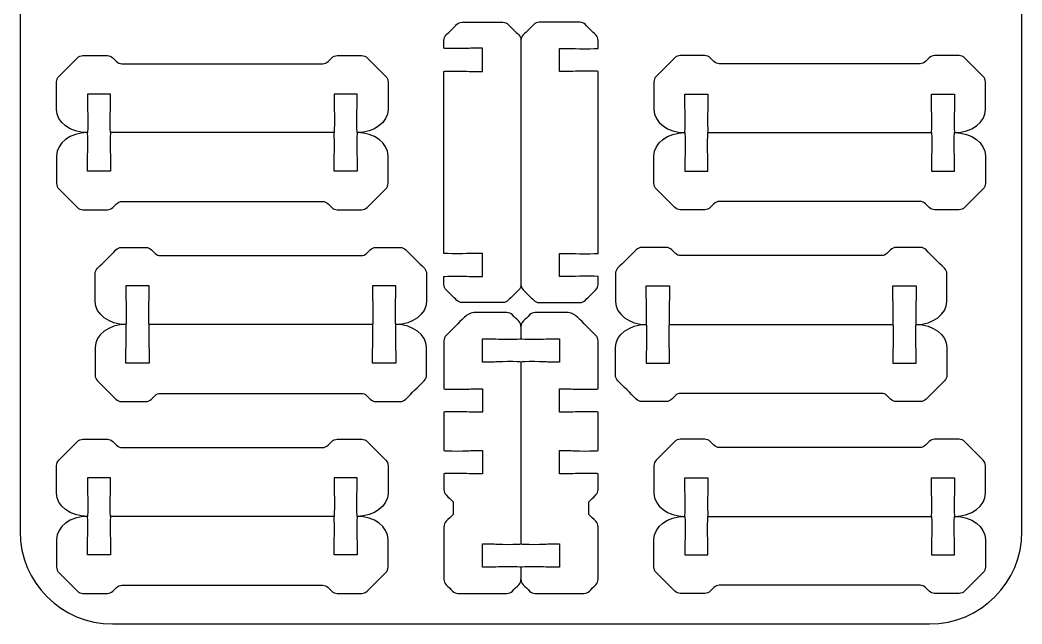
# Model space of a CAD drawing. Extents: x 0 to 400, y 230 to 450.
# Drawn here: x 0 to 130, y 230 to 308.4 of the extents above; entities that cross this region are included whole.
import ezdxf

# ---------------------------------------------------------------- set-up
doc = ezdxf.new("R2010")
doc.units = 0
doc.header["$MEASUREMENT"] = 0
doc.layers.add('DEFAULT', color=18, linetype='CONTINUOUS')

msp = doc.modelspace()

# ---------------------------------------------------------------- linework, layer by layer
at = {"layer": 'DEFAULT', "color": 1}
for points, knots in [([(0, 242), (0, 307.33), (0, 372.67), (0, 438), (0, 444.63), (5.37, 450), (12, 450), (47.33, 450), (82.67, 450), (118, 450), (124.63, 450), (130, 444.63), (130, 438), (130, 372.67), (130, 307.33), (130, 242), (130, 235.37), (124.63, 230), (118, 230), (82.67, 230), (47.33, 230), (12, 230), (5.37, 230), (0, 235.37), (0, 242)], [0, 0, 0, 0, 555.591, 555.591, 555.591, 556.591, 556.591, 556.591, 857.063, 857.063, 857.063, 858.063, 858.063, 858.063, 1413.654, 1413.654, 1413.654, 1414.654, 1414.654, 1414.654, 1715.126, 1715.126, 1715.126, 1716.126, 1716.126, 1716.126, 1716.126]), ([(65, 274.06), (65, 273.8), (64.89, 273.54), (64.71, 273.35), (64.26, 272.9), (63.8, 272.45), (63.35, 272), (63.16, 271.82), (62.91, 271.71), (62.65, 271.71), (60.88, 271.71), (59.12, 271.71), (57.36, 271.71), (57.09, 271.71), (56.84, 271.82), (56.65, 272), (56.2, 272.45), (55.75, 272.9), (55.3, 273.35), (55.11, 273.54), (55, 273.8), (55, 274.06), (55, 274.4), (55, 274.74), (55, 275.09), (55, 275.11), (55.79, 275.14), (56.75, 275.14), (57.72, 275.14), (58.29, 275.09), (58.5, 275.09), (59, 275.09), (59.5, 275.09), (60, 275.09), (60, 276.09), (60, 277.09), (60, 278.09), (59.5, 278.09), (59, 278.09), (58.5, 278.09), (58.29, 278.09), (57.72, 278.04), (56.75, 278.04), (55.79, 278.04), (55, 278.06), (55, 278.09), (55, 285.96), (55, 293.83), (55, 301.69), (55, 301.72), (55.79, 301.74), (56.75, 301.74), (57.72, 301.74), (58.29, 301.69), (58.5, 301.69), (59, 301.69), (59.5, 301.69), (60, 301.69), (60, 302.7), (60, 303.7), (60, 304.7), (59.5, 304.7), (59, 304.7), (58.5, 304.7), (58.29, 304.7), (57.72, 304.65), (56.75, 304.65), (55.79, 304.65), (55, 304.67), (55, 304.7), (55, 305.04), (55, 305.38), (55, 305.72), (55, 305.98), (55.11, 306.24), (55.3, 306.43), (55.75, 306.88), (56.2, 307.33), (56.65, 307.78), (56.84, 307.97), (57.09, 308.07), (57.36, 308.07), (59.12, 308.07), (60.88, 308.07), (62.65, 308.07), (62.91, 308.07), (63.16, 307.97), (63.35, 307.78), (63.8, 307.33), (64.26, 306.88), (64.71, 306.43), (64.89, 306.24), (65, 305.98), (65, 305.72)], [0, 0, 0, 0, 1, 1, 1, 6.422804, 6.422804, 6.422804, 7.422804, 7.422804, 7.422804, 22.416804, 22.416804, 22.416804, 23.416804, 23.416804, 23.416804, 28.839608, 28.839608, 28.839608, 29.839608, 29.839608, 29.839608, 32.743608, 32.743608, 32.743608, 33.743608, 33.743608, 33.743608, 34.743608, 34.743608, 34.743608, 38.993608, 38.993608, 38.993608, 47.503608, 47.503608, 47.503608, 51.753608, 51.753608, 51.753608, 52.753608, 52.753608, 52.753608, 53.753608, 53.753608, 53.753608, 120.667608, 120.667608, 120.667608, 121.667608, 121.667608, 121.667608, 122.667608, 122.667608, 122.667608, 126.917608, 126.917608, 126.917608, 135.427608, 135.427608, 135.427608, 139.677608, 139.677608, 139.677608, 140.677608, 140.677608, 140.677608, 141.677608, 141.677608, 141.677608, 144.573608, 144.573608, 144.573608, 145.573608, 145.573608, 145.573608, 151.004188, 151.004188, 151.004188, 152.004188, 152.004188, 152.004188, 166.996188, 166.996188, 166.996188, 167.996188, 167.996188, 167.996188, 173.426768, 173.426768, 173.426768, 174.426768, 174.426768, 174.426768, 174.426768]), ([(72.64, 271.71), (70.88, 271.71), (69.12, 271.71), (67.35, 271.71), (67.09, 271.71), (66.84, 271.81), (66.65, 272), (66.2, 272.45), (65.74, 272.9), (65.29, 273.36), (65.11, 273.54), (65, 273.8), (65, 274.06), (65, 284.61), (65, 295.17), (65, 305.72), (65, 305.98), (65.11, 306.24), (65.29, 306.43), (65.74, 306.88), (66.2, 307.33), (66.65, 307.78), (66.84, 307.96), (67.09, 308.07), (67.35, 308.07), (69.12, 308.07), (70.88, 308.07), (72.64, 308.07), (72.91, 308.07), (73.16, 307.96), (73.35, 307.78), (73.8, 307.33), (74.25, 306.88), (74.7, 306.43), (74.89, 306.24), (75, 305.98), (75, 305.72), (75, 305.38), (75, 305.04), (75, 304.69), (75, 304.67), (74.21, 304.64), (73.25, 304.64), (72.28, 304.64), (71.71, 304.69), (71.5, 304.69), (71, 304.69), (70.5, 304.69), (70, 304.69), (70, 303.69), (70, 302.69), (70, 301.69), (70.5, 301.69), (71, 301.69), (71.5, 301.69), (71.71, 301.69), (72.28, 301.74), (73.25, 301.74), (74.21, 301.74), (75, 301.72), (75, 301.69), (75, 293.82), (75, 285.95), (75, 278.09), (75, 278.06), (74.21, 278.04), (73.25, 278.04), (72.28, 278.04), (71.71, 278.09), (71.5, 278.09), (71, 278.09), (70.5, 278.09), (70, 278.09), (70, 277.09), (70, 276.08), (70, 275.08), (70.5, 275.08), (71, 275.08), (71.5, 275.08), (71.71, 275.08), (72.28, 275.13), (73.25, 275.13), (74.21, 275.13), (75, 275.11), (75, 275.08), (75, 274.74), (75, 274.4), (75, 274.06), (75, 273.8), (74.89, 273.54), (74.7, 273.36), (74.25, 272.9), (73.8, 272.45), (73.35, 272), (73.16, 271.81), (72.91, 271.71), (72.64, 271.71)], [1, 1, 1, 1, 15.992, 15.992, 15.992, 16.992, 16.992, 16.992, 22.42258, 22.42258, 22.42258, 23.42258, 23.42258, 23.42258, 113.15658, 113.15658, 113.15658, 114.15658, 114.15658, 114.15658, 119.580091, 119.580091, 119.580091, 120.580091, 120.580091, 120.580091, 135.574091, 135.574091, 135.574091, 136.574091, 136.574091, 136.574091, 141.997601, 141.997601, 141.997601, 142.997601, 142.997601, 142.997601, 145.901601, 145.901601, 145.901601, 146.901601, 146.901601, 146.901601, 147.901601, 147.901601, 147.901601, 152.151601, 152.151601, 152.151601, 160.661601, 160.661601, 160.661601, 164.911601, 164.911601, 164.911601, 165.911601, 165.911601, 165.911601, 166.911601, 166.911601, 166.911601, 233.825601, 233.825601, 233.825601, 234.825601, 234.825601, 234.825601, 235.825601, 235.825601, 235.825601, 240.075601, 240.075601, 240.075601, 248.585601, 248.585601, 248.585601, 252.835601, 252.835601, 252.835601, 253.835601, 253.835601, 253.835601, 254.835601, 254.835601, 254.835601, 257.731601, 257.731601, 257.731601, 258.731601, 258.731601, 258.731601, 264.162182, 264.162182, 264.162182, 265.162182, 265.162182, 265.162182, 265.162182]), ([(5.04, 301.04), (4.85, 300.86), (4.74, 300.6), (4.74, 300.34), (4.74, 299.14), (4.74, 297.95), (4.74, 296.75), (4.74, 295.09), (6.53, 293.75), (8.74, 293.75), (8.77, 293.75), (8.79, 294.54), (8.79, 295.5), (8.79, 296.47), (8.74, 297.04), (8.74, 297.25), (8.74, 297.75), (8.74, 298.25), (8.74, 298.75), (9.75, 298.75), (10.75, 298.75), (11.75, 298.75), (11.75, 298.25), (11.75, 297.75), (11.75, 297.25), (11.75, 297.04), (11.7, 296.47), (11.7, 295.5), (11.7, 294.54), (11.72, 293.75), (11.75, 293.75), (21.41, 293.75), (31.08, 293.75), (40.74, 293.75), (40.77, 293.75), (40.79, 294.54), (40.79, 295.5), (40.79, 296.47), (40.74, 297.04), (40.74, 297.25), (40.74, 297.75), (40.74, 298.25), (40.74, 298.75), (41.74, 298.75), (42.74, 298.75), (43.74, 298.75), (43.74, 298.25), (43.74, 297.75), (43.74, 297.25), (43.74, 297.04), (43.7, 296.47), (43.7, 295.5), (43.7, 294.54), (43.72, 293.75), (43.74, 293.75), (45.96, 293.75), (47.74, 295.09), (47.75, 296.75), (47.75, 297.63), (47.75, 299.27), (47.75, 300.34), (47.75, 300.6), (47.64, 300.86), (47.46, 301.04), (46.65, 301.85), (45.85, 302.65), (45.04, 303.46), (44.86, 303.64), (44.6, 303.75), (44.34, 303.75), (43.28, 303.75), (42.22, 303.75), (41.16, 303.75), (40.89, 303.75), (40.64, 303.64), (40.45, 303.46), (40.29, 303.3), (40.13, 303.14), (39.97, 302.98), (39.79, 302.79), (39.53, 302.69), (39.27, 302.69), (30.59, 302.69), (21.9, 302.69), (13.22, 302.69), (12.96, 302.69), (12.7, 302.79), (12.52, 302.98), (12.36, 303.14), (12.2, 303.3), (12.04, 303.46), (11.85, 303.64), (11.6, 303.75), (11.33, 303.75), (10.27, 303.75), (9.22, 303.75), (8.16, 303.75), (7.89, 303.75), (7.64, 303.64), (7.45, 303.46), (6.65, 302.65), (5.84, 301.85), (5.04, 301.04)], [9.672514, 9.672514, 9.672514, 9.672514, 10.672514, 10.672514, 10.672514, 20.837514, 20.837514, 20.837514, 21.837514, 21.837514, 21.837514, 22.837514, 22.837514, 22.837514, 23.837514, 23.837514, 23.837514, 28.087514, 28.087514, 28.087514, 36.597514, 36.597514, 36.597514, 40.847514, 40.847514, 40.847514, 41.847514, 41.847514, 41.847514, 42.847514, 42.847514, 42.847514, 125.040514, 125.040514, 125.040514, 126.040514, 126.040514, 126.040514, 127.040514, 127.040514, 127.040514, 131.290514, 131.290514, 131.290514, 139.800514, 139.800514, 139.800514, 144.050514, 144.050514, 144.050514, 145.050514, 145.050514, 145.050514, 146.050514, 146.050514, 146.050514, 147.050514, 147.050514, 147.050514, 148.050514, 148.050514, 148.050514, 149.050514, 149.050514, 149.050514, 158.72232, 158.72232, 158.72232, 159.72232, 159.72232, 159.72232, 168.73432, 168.73432, 168.73432, 169.73432, 169.73432, 169.73432, 171.642094, 171.642094, 171.642094, 172.642094, 172.642094, 172.642094, 246.467094, 246.467094, 246.467094, 247.467094, 247.467094, 247.467094, 249.375576, 249.375576, 249.375576, 250.375576, 250.375576, 250.375576, 259.377576, 259.377576, 259.377576, 260.377576, 260.377576, 260.377576, 270.050089, 270.050089, 270.050089, 270.050089]), ([(124.96, 301.04), (125.15, 300.86), (125.26, 300.6), (125.26, 300.34), (125.26, 299.14), (125.26, 297.95), (125.26, 296.75), (125.26, 295.09), (123.47, 293.75), (121.26, 293.75), (121.23, 293.75), (121.21, 294.54), (121.21, 295.5), (121.21, 296.47), (121.26, 297.04), (121.26, 297.25), (121.26, 297.75), (121.26, 298.25), (121.26, 298.75), (120.25, 298.75), (119.25, 298.75), (118.25, 298.75), (118.25, 298.25), (118.25, 297.75), (118.25, 297.25), (118.25, 297.04), (118.3, 296.47), (118.3, 295.5), (118.3, 294.54), (118.28, 293.75), (118.25, 293.75), (108.59, 293.75), (98.92, 293.75), (89.26, 293.75), (89.23, 293.75), (89.21, 294.54), (89.21, 295.5), (89.21, 296.47), (89.26, 297.04), (89.26, 297.25), (89.26, 297.75), (89.26, 298.25), (89.26, 298.75), (88.26, 298.75), (87.26, 298.75), (86.26, 298.75), (86.26, 298.25), (86.26, 297.75), (86.26, 297.25), (86.26, 297.04), (86.3, 296.47), (86.3, 295.5), (86.3, 294.54), (86.28, 293.75), (86.26, 293.75), (84.04, 293.75), (82.26, 295.09), (82.25, 296.75), (82.25, 297.63), (82.25, 299.27), (82.25, 300.34), (82.25, 300.6), (82.36, 300.86), (82.54, 301.04), (83.35, 301.85), (84.15, 302.65), (84.96, 303.46), (85.14, 303.64), (85.4, 303.75), (85.66, 303.75), (86.72, 303.75), (87.78, 303.75), (88.84, 303.75), (89.11, 303.75), (89.36, 303.64), (89.55, 303.46), (89.71, 303.3), (89.87, 303.14), (90.03, 302.98), (90.21, 302.79), (90.47, 302.69), (90.73, 302.69), (99.41, 302.69), (108.1, 302.69), (116.78, 302.69), (117.04, 302.69), (117.3, 302.79), (117.48, 302.98), (117.64, 303.14), (117.8, 303.3), (117.96, 303.46), (118.15, 303.64), (118.4, 303.75), (118.67, 303.75), (119.73, 303.75), (120.78, 303.75), (121.84, 303.75), (122.11, 303.75), (122.36, 303.64), (122.55, 303.46), (123.35, 302.65), (124.16, 301.85), (124.96, 301.04)], [9.672514, 9.672514, 9.672514, 9.672514, 10.672514, 10.672514, 10.672514, 20.837514, 20.837514, 20.837514, 21.837514, 21.837514, 21.837514, 22.837514, 22.837514, 22.837514, 23.837514, 23.837514, 23.837514, 28.087514, 28.087514, 28.087514, 36.597514, 36.597514, 36.597514, 40.847514, 40.847514, 40.847514, 41.847514, 41.847514, 41.847514, 42.847514, 42.847514, 42.847514, 125.040514, 125.040514, 125.040514, 126.040514, 126.040514, 126.040514, 127.040514, 127.040514, 127.040514, 131.290514, 131.290514, 131.290514, 139.800514, 139.800514, 139.800514, 144.050514, 144.050514, 144.050514, 145.050514, 145.050514, 145.050514, 146.050514, 146.050514, 146.050514, 147.050514, 147.050514, 147.050514, 148.050514, 148.050514, 148.050514, 149.050514, 149.050514, 149.050514, 158.72232, 158.72232, 158.72232, 159.72232, 159.72232, 159.72232, 168.73432, 168.73432, 168.73432, 169.73432, 169.73432, 169.73432, 171.642094, 171.642094, 171.642094, 172.642094, 172.642094, 172.642094, 246.467094, 246.467094, 246.467094, 247.467094, 247.467094, 247.467094, 249.375576, 249.375576, 249.375576, 250.375576, 250.375576, 250.375576, 259.377576, 259.377576, 259.377576, 260.377576, 260.377576, 260.377576, 270.050089, 270.050089, 270.050089, 270.050089]), ([(11.75, 293.75), (11.72, 293.75), (11.7, 292.97), (11.7, 292), (11.7, 291.04), (11.75, 290.46), (11.75, 290.25), (11.75, 289.75), (11.75, 289.25), (11.75, 288.75), (10.75, 288.75), (9.75, 288.75), (8.74, 288.75), (8.74, 289.25), (8.74, 289.75), (8.74, 290.25), (8.74, 290.46), (8.79, 291.04), (8.79, 292), (8.79, 292.97), (8.77, 293.75), (8.74, 293.75), (6.53, 293.75), (4.75, 292.41), (4.74, 290.75), (4.74, 289.88), (4.74, 288.23), (4.74, 287.17), (4.74, 286.9), (4.85, 286.65), (5.03, 286.46), (5.84, 285.66), (6.64, 284.85), (7.45, 284.05), (7.63, 283.86), (7.89, 283.75), (8.15, 283.75), (9.21, 283.75), (10.27, 283.75), (11.33, 283.75), (11.6, 283.75), (11.85, 283.86), (12.04, 284.05), (12.2, 284.21), (12.36, 284.36), (12.52, 284.52), (12.7, 284.71), (12.96, 284.82), (13.22, 284.82), (21.9, 284.82), (30.59, 284.82), (39.27, 284.82), (39.53, 284.82), (39.79, 284.71), (39.97, 284.52), (40.13, 284.36), (40.29, 284.21), (40.45, 284.05), (40.64, 283.86), (40.89, 283.75), (41.16, 283.75), (42.22, 283.75), (43.27, 283.75), (44.33, 283.75), (44.6, 283.75), (44.85, 283.86), (45.04, 284.05), (45.84, 284.85), (46.65, 285.66), (47.45, 286.46), (47.64, 286.65), (47.75, 286.9), (47.75, 287.17), (47.75, 288.36), (47.75, 289.56), (47.75, 290.75), (47.75, 292.41), (45.96, 293.75), (43.74, 293.75), (43.72, 293.75), (43.7, 292.97), (43.7, 292), (43.7, 291.04), (43.74, 290.46), (43.74, 290.25), (43.74, 289.75), (43.74, 289.25), (43.74, 288.75), (42.74, 288.75), (41.74, 288.75), (40.74, 288.75), (40.74, 289.25), (40.74, 289.75), (40.74, 290.25), (40.74, 290.46), (40.79, 291.04), (40.79, 292), (40.79, 292.97), (40.77, 293.75), (40.74, 293.75)], [0, 0, 0, 0, 1, 1, 1, 2, 2, 2, 6.25, 6.25, 6.25, 14.76, 14.76, 14.76, 19.01, 19.01, 19.01, 20.01, 20.01, 20.01, 21.01, 21.01, 21.01, 22.01, 22.01, 22.01, 23.01, 23.01, 23.01, 24.01, 24.01, 24.01, 33.681807, 33.681807, 33.681807, 34.681807, 34.681807, 34.681807, 43.693807, 43.693807, 43.693807, 44.693807, 44.693807, 44.693807, 46.602995, 46.602995, 46.602995, 47.602995, 47.602995, 47.602995, 121.427995, 121.427995, 121.427995, 122.427995, 122.427995, 122.427995, 124.337183, 124.337183, 124.337183, 125.337183, 125.337183, 125.337183, 134.339183, 134.339183, 134.339183, 135.339183, 135.339183, 135.339183, 145.012404, 145.012404, 145.012404, 146.012404, 146.012404, 146.012404, 156.178404, 156.178404, 156.178404, 157.178404, 157.178404, 157.178404, 158.178404, 158.178404, 158.178404, 159.178404, 159.178404, 159.178404, 163.428404, 163.428404, 163.428404, 171.938404, 171.938404, 171.938404, 176.188404, 176.188404, 176.188404, 177.188404, 177.188404, 177.188404, 178.188404, 178.188404, 178.188404, 178.188404]), ([(118.25, 293.75), (118.28, 293.75), (118.3, 292.97), (118.3, 292), (118.3, 291.04), (118.25, 290.46), (118.25, 290.25), (118.25, 289.75), (118.25, 289.25), (118.25, 288.75), (119.25, 288.75), (120.25, 288.75), (121.26, 288.75), (121.26, 289.25), (121.26, 289.75), (121.26, 290.25), (121.26, 290.46), (121.21, 291.04), (121.21, 292), (121.21, 292.97), (121.23, 293.75), (121.26, 293.75), (123.47, 293.75), (125.25, 292.41), (125.26, 290.75), (125.26, 289.88), (125.26, 288.23), (125.26, 287.17), (125.26, 286.9), (125.15, 286.65), (124.97, 286.46), (124.16, 285.66), (123.36, 284.85), (122.55, 284.05), (122.37, 283.86), (122.11, 283.75), (121.85, 283.75), (120.79, 283.75), (119.73, 283.75), (118.67, 283.75), (118.4, 283.75), (118.15, 283.86), (117.96, 284.05), (117.8, 284.21), (117.64, 284.36), (117.48, 284.52), (117.3, 284.71), (117.04, 284.82), (116.78, 284.82), (108.1, 284.82), (99.41, 284.82), (90.73, 284.82), (90.47, 284.82), (90.21, 284.71), (90.03, 284.52), (89.87, 284.36), (89.71, 284.21), (89.55, 284.05), (89.36, 283.86), (89.11, 283.75), (88.84, 283.75), (87.78, 283.75), (86.73, 283.75), (85.67, 283.75), (85.4, 283.75), (85.15, 283.86), (84.96, 284.05), (84.16, 284.85), (83.35, 285.66), (82.55, 286.46), (82.36, 286.65), (82.25, 286.9), (82.25, 287.17), (82.25, 288.36), (82.25, 289.56), (82.25, 290.75), (82.25, 292.41), (84.04, 293.75), (86.26, 293.75), (86.28, 293.75), (86.3, 292.97), (86.3, 292), (86.3, 291.04), (86.26, 290.46), (86.26, 290.25), (86.26, 289.75), (86.26, 289.25), (86.26, 288.75), (87.26, 288.75), (88.26, 288.75), (89.26, 288.75), (89.26, 289.25), (89.26, 289.75), (89.26, 290.25), (89.26, 290.46), (89.21, 291.04), (89.21, 292), (89.21, 292.97), (89.23, 293.75), (89.26, 293.75)], [0, 0, 0, 0, 1, 1, 1, 2, 2, 2, 6.25, 6.25, 6.25, 14.76, 14.76, 14.76, 19.01, 19.01, 19.01, 20.01, 20.01, 20.01, 21.01, 21.01, 21.01, 22.01, 22.01, 22.01, 23.01, 23.01, 23.01, 24.01, 24.01, 24.01, 33.681807, 33.681807, 33.681807, 34.681807, 34.681807, 34.681807, 43.693807, 43.693807, 43.693807, 44.693807, 44.693807, 44.693807, 46.602995, 46.602995, 46.602995, 47.602995, 47.602995, 47.602995, 121.427995, 121.427995, 121.427995, 122.427995, 122.427995, 122.427995, 124.337183, 124.337183, 124.337183, 125.337183, 125.337183, 125.337183, 134.339183, 134.339183, 134.339183, 135.339183, 135.339183, 135.339183, 145.012404, 145.012404, 145.012404, 146.012404, 146.012404, 146.012404, 156.178404, 156.178404, 156.178404, 157.178404, 157.178404, 157.178404, 158.178404, 158.178404, 158.178404, 159.178404, 159.178404, 159.178404, 163.428404, 163.428404, 163.428404, 171.938404, 171.938404, 171.938404, 176.188404, 176.188404, 176.188404, 177.188404, 177.188404, 177.188404, 178.188404, 178.188404, 178.188404, 178.188404]), ([(10.04, 276.15), (9.85, 275.96), (9.74, 275.71), (9.74, 275.44), (9.74, 274.25), (9.74, 273.05), (9.74, 271.86), (9.74, 270.2), (11.53, 268.86), (13.74, 268.86), (13.77, 268.86), (13.79, 269.64), (13.79, 270.61), (13.79, 271.57), (13.74, 272.14), (13.74, 272.36), (13.74, 272.86), (13.74, 273.36), (13.74, 273.86), (14.75, 273.86), (15.75, 273.86), (16.75, 273.86), (16.75, 273.36), (16.75, 272.86), (16.75, 272.36), (16.75, 272.14), (16.7, 271.57), (16.7, 270.61), (16.7, 269.64), (16.72, 268.86), (16.75, 268.86), (26.41, 268.86), (36.08, 268.86), (45.74, 268.86), (45.77, 268.86), (45.79, 269.64), (45.79, 270.61), (45.79, 271.57), (45.74, 272.14), (45.74, 272.36), (45.74, 272.86), (45.74, 273.36), (45.74, 273.86), (46.74, 273.86), (47.74, 273.86), (48.74, 273.86), (48.74, 273.36), (48.74, 272.86), (48.74, 272.36), (48.74, 272.14), (48.7, 271.57), (48.7, 270.61), (48.7, 269.64), (48.72, 268.86), (48.74, 268.86), (50.96, 268.86), (52.74, 270.2), (52.75, 271.86), (52.75, 272.73), (52.75, 274.38), (52.75, 275.44), (52.75, 275.71), (52.64, 275.96), (52.46, 276.15), (51.65, 276.95), (50.85, 277.76), (50.04, 278.56), (49.86, 278.75), (49.6, 278.85), (49.34, 278.85), (48.28, 278.85), (47.22, 278.85), (46.16, 278.85), (45.89, 278.85), (45.64, 278.75), (45.45, 278.56), (45.29, 278.4), (45.13, 278.24), (44.97, 278.09), (44.79, 277.9), (44.53, 277.79), (44.27, 277.79), (35.59, 277.79), (26.9, 277.79), (18.22, 277.79), (17.96, 277.79), (17.7, 277.9), (17.52, 278.09), (17.36, 278.24), (17.2, 278.4), (17.04, 278.56), (16.85, 278.75), (16.6, 278.85), (16.33, 278.85), (15.27, 278.85), (14.22, 278.85), (13.16, 278.85), (12.89, 278.85), (12.64, 278.75), (12.45, 278.56), (11.65, 277.76), (10.84, 276.95), (10.04, 276.15)], [9.672514, 9.672514, 9.672514, 9.672514, 10.672514, 10.672514, 10.672514, 20.837514, 20.837514, 20.837514, 21.837514, 21.837514, 21.837514, 22.837514, 22.837514, 22.837514, 23.837514, 23.837514, 23.837514, 28.087514, 28.087514, 28.087514, 36.597514, 36.597514, 36.597514, 40.847514, 40.847514, 40.847514, 41.847514, 41.847514, 41.847514, 42.847514, 42.847514, 42.847514, 125.040514, 125.040514, 125.040514, 126.040514, 126.040514, 126.040514, 127.040514, 127.040514, 127.040514, 131.290514, 131.290514, 131.290514, 139.800514, 139.800514, 139.800514, 144.050514, 144.050514, 144.050514, 145.050514, 145.050514, 145.050514, 146.050514, 146.050514, 146.050514, 147.050514, 147.050514, 147.050514, 148.050514, 148.050514, 148.050514, 149.050514, 149.050514, 149.050514, 158.72232, 158.72232, 158.72232, 159.72232, 159.72232, 159.72232, 168.73432, 168.73432, 168.73432, 169.73432, 169.73432, 169.73432, 171.642094, 171.642094, 171.642094, 172.642094, 172.642094, 172.642094, 246.467094, 246.467094, 246.467094, 247.467094, 247.467094, 247.467094, 249.375576, 249.375576, 249.375576, 250.375576, 250.375576, 250.375576, 259.377576, 259.377576, 259.377576, 260.377576, 260.377576, 260.377576, 270.050089, 270.050089, 270.050089, 270.050089]), ([(119.96, 276.15), (120.15, 275.96), (120.26, 275.71), (120.26, 275.44), (120.26, 274.25), (120.26, 273.05), (120.26, 271.86), (120.26, 270.2), (118.47, 268.86), (116.26, 268.86), (116.23, 268.86), (116.21, 269.64), (116.21, 270.61), (116.21, 271.57), (116.26, 272.14), (116.26, 272.36), (116.26, 272.86), (116.26, 273.36), (116.26, 273.86), (115.25, 273.86), (114.25, 273.86), (113.25, 273.86), (113.25, 273.36), (113.25, 272.86), (113.25, 272.36), (113.25, 272.14), (113.3, 271.57), (113.3, 270.61), (113.3, 269.64), (113.28, 268.86), (113.25, 268.86), (103.59, 268.86), (93.92, 268.86), (84.26, 268.86), (84.23, 268.86), (84.21, 269.64), (84.21, 270.61), (84.21, 271.57), (84.26, 272.14), (84.26, 272.36), (84.26, 272.86), (84.26, 273.36), (84.26, 273.86), (83.26, 273.86), (82.26, 273.86), (81.26, 273.86), (81.26, 273.36), (81.26, 272.86), (81.26, 272.36), (81.26, 272.14), (81.3, 271.57), (81.3, 270.61), (81.3, 269.64), (81.28, 268.86), (81.26, 268.86), (79.04, 268.86), (77.26, 270.2), (77.25, 271.86), (77.25, 272.73), (77.25, 274.38), (77.25, 275.44), (77.25, 275.71), (77.36, 275.96), (77.54, 276.15), (78.35, 276.95), (79.15, 277.76), (79.96, 278.56), (80.14, 278.75), (80.4, 278.85), (80.66, 278.85), (81.72, 278.85), (82.78, 278.85), (83.84, 278.85), (84.11, 278.85), (84.36, 278.75), (84.55, 278.56), (84.71, 278.4), (84.87, 278.24), (85.03, 278.09), (85.21, 277.9), (85.47, 277.79), (85.73, 277.79), (94.41, 277.79), (103.1, 277.79), (111.78, 277.79), (112.04, 277.79), (112.3, 277.9), (112.48, 278.09), (112.64, 278.24), (112.8, 278.4), (112.96, 278.56), (113.15, 278.75), (113.4, 278.85), (113.67, 278.85), (114.73, 278.85), (115.78, 278.85), (116.84, 278.85), (117.11, 278.85), (117.36, 278.75), (117.55, 278.56), (118.35, 277.76), (119.16, 276.95), (119.96, 276.15)], [9.672514, 9.672514, 9.672514, 9.672514, 10.672514, 10.672514, 10.672514, 20.837514, 20.837514, 20.837514, 21.837514, 21.837514, 21.837514, 22.837514, 22.837514, 22.837514, 23.837514, 23.837514, 23.837514, 28.087514, 28.087514, 28.087514, 36.597514, 36.597514, 36.597514, 40.847514, 40.847514, 40.847514, 41.847514, 41.847514, 41.847514, 42.847514, 42.847514, 42.847514, 125.040514, 125.040514, 125.040514, 126.040514, 126.040514, 126.040514, 127.040514, 127.040514, 127.040514, 131.290514, 131.290514, 131.290514, 139.800514, 139.800514, 139.800514, 144.050514, 144.050514, 144.050514, 145.050514, 145.050514, 145.050514, 146.050514, 146.050514, 146.050514, 147.050514, 147.050514, 147.050514, 148.050514, 148.050514, 148.050514, 149.050514, 149.050514, 149.050514, 158.72232, 158.72232, 158.72232, 159.72232, 159.72232, 159.72232, 168.73432, 168.73432, 168.73432, 169.73432, 169.73432, 169.73432, 171.642094, 171.642094, 171.642094, 172.642094, 172.642094, 172.642094, 246.467094, 246.467094, 246.467094, 247.467094, 247.467094, 247.467094, 249.375576, 249.375576, 249.375576, 250.375576, 250.375576, 250.375576, 259.377576, 259.377576, 259.377576, 260.377576, 260.377576, 260.377576, 270.050089, 270.050089, 270.050089, 270.050089]), ([(65, 268.58), (65, 268.84), (64.9, 269.1), (64.71, 269.29), (64.43, 269.56), (64.16, 269.84), (63.88, 270.11), (63.69, 270.3), (63.44, 270.41), (63.17, 270.41), (61.81, 270.41), (60.45, 270.41), (59.09, 270.41), (58.56, 270.41), (58.05, 270.2), (57.68, 269.82), (56.88, 269.03), (56.09, 268.23), (55.3, 267.44), (55.11, 267.25), (55, 266.99), (55, 266.73), (55, 264.65), (55, 262.57), (55, 260.49), (55, 260.47), (55.79, 260.45), (56.75, 260.45), (57.72, 260.45), (58.29, 260.49), (58.5, 260.49), (59, 260.49), (59.5, 260.49), (60, 260.49), (60, 259.49), (60, 258.49), (60, 257.49), (59.5, 257.49), (59, 257.49), (58.5, 257.49), (58.29, 257.49), (57.72, 257.54), (56.75, 257.54), (55.79, 257.54), (55, 257.52), (55, 257.49), (55, 255.83), (55, 254.16), (55, 252.49), (55, 252.46), (55.79, 252.44), (56.75, 252.44), (57.72, 252.44), (58.29, 252.49), (58.5, 252.49), (59, 252.49), (59.5, 252.49), (60, 252.49), (60, 251.49), (60, 250.49), (60, 249.49), (59.5, 249.49), (59, 249.49), (58.5, 249.49), (58.29, 249.49), (57.72, 249.54), (56.75, 249.54), (55.79, 249.54), (55, 249.52), (55, 249.49), (55, 248.81), (55, 248.13), (55, 247.45), (55, 247.18), (55.11, 246.93), (55.3, 246.74), (55.6, 246.44), (55.9, 246.14), (56.2, 245.84), (56.2, 245.3), (56.2, 244.76), (56.2, 244.22), (55.9, 243.92), (55.6, 243.62), (55.3, 243.32), (55.11, 243.13), (55, 242.88), (55, 242.61), (55, 240.34), (55, 238.07), (55, 235.79), (55, 235.53), (55.11, 235.27), (55.3, 235.09), (55.57, 234.81), (55.85, 234.53), (56.12, 234.26), (56.31, 234.07), (56.57, 233.96), (56.83, 233.96), (58.95, 233.96), (61.06, 233.96), (63.17, 233.96), (63.44, 233.96), (63.69, 234.07), (63.88, 234.26), (64.16, 234.53), (64.43, 234.81), (64.71, 235.09), (64.9, 235.27), (65, 235.53), (65, 235.79)], [0, 0, 0, 0, 1, 1, 1, 4.316338, 4.316338, 4.316338, 5.316338, 5.316338, 5.316338, 16.876338, 16.876338, 16.876338, 17.876338, 17.876338, 17.876338, 27.436422, 27.436422, 27.436422, 28.436422, 28.436422, 28.436422, 46.109422, 46.109422, 46.109422, 47.109422, 47.109422, 47.109422, 48.109422, 48.109422, 48.109422, 52.359422, 52.359422, 52.359422, 60.869422, 60.869422, 60.869422, 65.119422, 65.119422, 65.119422, 66.119422, 66.119422, 66.119422, 67.119422, 67.119422, 67.119422, 81.299422, 81.299422, 81.299422, 82.299422, 82.299422, 82.299422, 83.299422, 83.299422, 83.299422, 87.549422, 87.549422, 87.549422, 96.059422, 96.059422, 96.059422, 100.309422, 100.309422, 100.309422, 101.309422, 101.309422, 101.309422, 102.309422, 102.309422, 102.309422, 108.089422, 108.089422, 108.089422, 109.089422, 109.089422, 109.089422, 112.709809, 112.709809, 112.709809, 117.289809, 117.289809, 117.289809, 120.917273, 120.917273, 120.917273, 121.917273, 121.917273, 121.917273, 141.244273, 141.244273, 141.244273, 142.244273, 142.244273, 142.244273, 145.560612, 145.560612, 145.560612, 146.560612, 146.560612, 146.560612, 164.530612, 164.530612, 164.530612, 165.530612, 165.530612, 165.530612, 168.84695, 168.84695, 168.84695, 169.84695, 169.84695, 169.84695, 169.84695]), ([(70, 260.49), (70, 259.49), (70, 258.49), (70, 257.49), (70.5, 257.49), (71, 257.49), (71.5, 257.49), (71.71, 257.49), (72.28, 257.54), (73.25, 257.54), (74.21, 257.54), (75, 257.52), (75, 257.49), (75, 255.83), (75, 254.16), (75, 252.49), (75, 252.46), (74.21, 252.44), (73.25, 252.44), (72.28, 252.44), (71.71, 252.49), (71.5, 252.49), (71, 252.49), (70.5, 252.49), (70, 252.49), (70, 251.49), (70, 250.49), (70, 249.49), (70.5, 249.49), (71, 249.49), (71.5, 249.49), (71.71, 249.49), (72.28, 249.54), (73.25, 249.54), (74.21, 249.54), (75, 249.52), (75, 249.49), (75, 248.81), (75, 248.13), (75, 247.45), (75, 247.18), (74.89, 246.93), (74.7, 246.74), (74.4, 246.44), (74.1, 246.14), (73.8, 245.84), (73.8, 245.3), (73.8, 244.76), (73.8, 244.22), (74.1, 243.92), (74.4, 243.62), (74.7, 243.32), (74.89, 243.13), (75, 242.88), (75, 242.61), (75, 240.34), (75, 238.07), (75, 235.79), (75, 235.53), (74.89, 235.27), (74.7, 235.09), (74.43, 234.81), (74.15, 234.53), (73.88, 234.26), (73.69, 234.07), (73.43, 233.96), (73.17, 233.96), (71.05, 233.96), (68.94, 233.96), (66.83, 233.96), (66.56, 233.96), (66.31, 234.07), (66.12, 234.26), (65.84, 234.53), (65.57, 234.81), (65.29, 235.09), (65.1, 235.27), (65, 235.53), (65, 235.79), (65, 236.32), (65, 236.85), (65, 237.37), (65, 237.4), (65.78, 237.42), (66.75, 237.42), (67.72, 237.42), (68.29, 237.37), (68.5, 237.37), (69, 237.37), (69.5, 237.37), (70, 237.37), (70, 238.38), (70, 239.38), (70, 240.38), (69.5, 240.38), (69, 240.38), (68.5, 240.38), (68.29, 240.38), (67.72, 240.33), (66.75, 240.33), (65.78, 240.33), (65, 240.35), (65, 240.38), (65, 248.25), (65, 256.12), (65, 263.99), (65, 264.02), (65.78, 264.04), (66.75, 264.04), (67.72, 264.04), (68.29, 263.99), (68.5, 263.99), (69, 263.99), (69.5, 263.99), (70, 263.99), (70, 264.99), (70, 265.99), (70, 267), (69.5, 267), (69, 267), (68.5, 267), (68.29, 267), (67.72, 266.95), (66.75, 266.95), (65.78, 266.95), (65, 266.97), (65, 267), (65, 267.52), (65, 268.05), (65, 268.58), (65, 268.84), (65.1, 269.1), (65.29, 269.29), (65.57, 269.56), (65.84, 269.84), (66.12, 270.11), (66.31, 270.3), (66.56, 270.41), (66.83, 270.41), (68.19, 270.41), (69.55, 270.41), (70.91, 270.41), (71.44, 270.41), (71.95, 270.2), (72.32, 269.82), (73.12, 269.03), (73.91, 268.23), (74.7, 267.44), (74.89, 267.25), (75, 266.99), (75, 266.73), (75, 264.65), (75, 262.57), (75, 260.49), (75, 260.47), (74.21, 260.45), (73.25, 260.45), (72.28, 260.45), (71.71, 260.49), (71.5, 260.49), (71, 260.49), (70.5, 260.49), (70, 260.49)], [4.25, 4.25, 4.25, 4.25, 12.76, 12.76, 12.76, 17.01, 17.01, 17.01, 18.01, 18.01, 18.01, 19.01, 19.01, 19.01, 33.19, 33.19, 33.19, 34.19, 34.19, 34.19, 35.19, 35.19, 35.19, 39.44, 39.44, 39.44, 47.95, 47.95, 47.95, 52.2, 52.2, 52.2, 53.2, 53.2, 53.2, 54.2, 54.2, 54.2, 59.98, 59.98, 59.98, 60.98, 60.98, 60.98, 64.600387, 64.600387, 64.600387, 69.180387, 69.180387, 69.180387, 72.807851, 72.807851, 72.807851, 73.807851, 73.807851, 73.807851, 93.134851, 93.134851, 93.134851, 94.134851, 94.134851, 94.134851, 97.45119, 97.45119, 97.45119, 98.45119, 98.45119, 98.45119, 116.42119, 116.42119, 116.42119, 117.42119, 117.42119, 117.42119, 120.737528, 120.737528, 120.737528, 121.737528, 121.737528, 121.737528, 126.217528, 126.217528, 126.217528, 127.217528, 127.217528, 127.217528, 128.217528, 128.217528, 128.217528, 132.467528, 132.467528, 132.467528, 140.977528, 140.977528, 140.977528, 145.227528, 145.227528, 145.227528, 146.227528, 146.227528, 146.227528, 147.227528, 147.227528, 147.227528, 214.171528, 214.171528, 214.171528, 215.171528, 215.171528, 215.171528, 216.171528, 216.171528, 216.171528, 220.421528, 220.421528, 220.421528, 228.931528, 228.931528, 228.931528, 233.181528, 233.181528, 233.181528, 234.181528, 234.181528, 234.181528, 235.181528, 235.181528, 235.181528, 239.671528, 239.671528, 239.671528, 240.671528, 240.671528, 240.671528, 243.987866, 243.987866, 243.987866, 244.987866, 244.987866, 244.987866, 256.547866, 256.547866, 256.547866, 257.547866, 257.547866, 257.547866, 267.10795, 267.10795, 267.10795, 268.10795, 268.10795, 268.10795, 285.78095, 285.78095, 285.78095, 286.78095, 286.78095, 286.78095, 287.78095, 287.78095, 287.78095, 292.03095, 292.03095, 292.03095, 292.03095]), ([(16.75, 268.86), (16.72, 268.86), (16.7, 268.07), (16.7, 267.11), (16.7, 266.14), (16.75, 265.57), (16.75, 265.36), (16.75, 264.86), (16.75, 264.36), (16.75, 263.86), (15.75, 263.86), (14.75, 263.86), (13.74, 263.86), (13.74, 264.36), (13.74, 264.86), (13.74, 265.36), (13.74, 265.57), (13.79, 266.14), (13.79, 267.11), (13.79, 268.07), (13.77, 268.86), (13.74, 268.86), (11.53, 268.86), (9.75, 267.52), (9.74, 265.86), (9.74, 264.98), (9.74, 263.34), (9.74, 262.27), (9.74, 262.01), (9.85, 261.75), (10.03, 261.56), (10.84, 260.76), (11.64, 259.96), (12.45, 259.15), (12.63, 258.96), (12.89, 258.86), (13.15, 258.86), (14.21, 258.86), (15.27, 258.86), (16.33, 258.86), (16.6, 258.86), (16.85, 258.96), (17.04, 259.15), (17.2, 259.31), (17.36, 259.47), (17.52, 259.63), (17.7, 259.82), (17.96, 259.92), (18.22, 259.92), (26.9, 259.92), (35.59, 259.92), (44.27, 259.92), (44.53, 259.92), (44.79, 259.82), (44.97, 259.63), (45.13, 259.47), (45.29, 259.31), (45.45, 259.15), (45.64, 258.96), (45.89, 258.86), (46.16, 258.86), (47.22, 258.86), (48.27, 258.86), (49.33, 258.86), (49.6, 258.86), (49.85, 258.96), (50.04, 259.15), (50.84, 259.96), (51.65, 260.76), (52.45, 261.56), (52.64, 261.75), (52.75, 262.01), (52.75, 262.27), (52.75, 263.47), (52.75, 264.66), (52.75, 265.86), (52.75, 267.52), (50.96, 268.86), (48.74, 268.86), (48.72, 268.86), (48.7, 268.07), (48.7, 267.11), (48.7, 266.14), (48.74, 265.57), (48.74, 265.36), (48.74, 264.86), (48.74, 264.36), (48.74, 263.86), (47.74, 263.86), (46.74, 263.86), (45.74, 263.86), (45.74, 264.36), (45.74, 264.86), (45.74, 265.36), (45.74, 265.57), (45.79, 266.14), (45.79, 267.11), (45.79, 268.07), (45.77, 268.86), (45.74, 268.86)], [0, 0, 0, 0, 1, 1, 1, 2, 2, 2, 6.25, 6.25, 6.25, 14.76, 14.76, 14.76, 19.01, 19.01, 19.01, 20.01, 20.01, 20.01, 21.01, 21.01, 21.01, 22.01, 22.01, 22.01, 23.01, 23.01, 23.01, 24.01, 24.01, 24.01, 33.681807, 33.681807, 33.681807, 34.681807, 34.681807, 34.681807, 43.693807, 43.693807, 43.693807, 44.693807, 44.693807, 44.693807, 46.602995, 46.602995, 46.602995, 47.602995, 47.602995, 47.602995, 121.427995, 121.427995, 121.427995, 122.427995, 122.427995, 122.427995, 124.337183, 124.337183, 124.337183, 125.337183, 125.337183, 125.337183, 134.339183, 134.339183, 134.339183, 135.339183, 135.339183, 135.339183, 145.012404, 145.012404, 145.012404, 146.012404, 146.012404, 146.012404, 156.178404, 156.178404, 156.178404, 157.178404, 157.178404, 157.178404, 158.178404, 158.178404, 158.178404, 159.178404, 159.178404, 159.178404, 163.428404, 163.428404, 163.428404, 171.938404, 171.938404, 171.938404, 176.188404, 176.188404, 176.188404, 177.188404, 177.188404, 177.188404, 178.188404, 178.188404, 178.188404, 178.188404]), ([(113.25, 268.86), (113.28, 268.86), (113.3, 268.07), (113.3, 267.11), (113.3, 266.14), (113.25, 265.57), (113.25, 265.36), (113.25, 264.86), (113.25, 264.36), (113.25, 263.86), (114.25, 263.86), (115.25, 263.86), (116.26, 263.86), (116.26, 264.36), (116.26, 264.86), (116.26, 265.36), (116.26, 265.57), (116.21, 266.14), (116.21, 267.11), (116.21, 268.07), (116.23, 268.86), (116.26, 268.86), (118.47, 268.86), (120.25, 267.52), (120.26, 265.86), (120.26, 264.98), (120.26, 263.34), (120.26, 262.27), (120.26, 262.01), (120.15, 261.75), (119.97, 261.56), (119.16, 260.76), (118.36, 259.96), (117.55, 259.15), (117.37, 258.96), (117.11, 258.86), (116.85, 258.86), (115.79, 258.86), (114.73, 258.86), (113.67, 258.86), (113.4, 258.86), (113.15, 258.96), (112.96, 259.15), (112.8, 259.31), (112.64, 259.47), (112.48, 259.63), (112.3, 259.82), (112.04, 259.92), (111.78, 259.92), (103.1, 259.92), (94.41, 259.92), (85.73, 259.92), (85.47, 259.92), (85.21, 259.82), (85.03, 259.63), (84.87, 259.47), (84.71, 259.31), (84.55, 259.15), (84.36, 258.96), (84.11, 258.86), (83.84, 258.86), (82.78, 258.86), (81.73, 258.86), (80.67, 258.86), (80.4, 258.86), (80.15, 258.96), (79.96, 259.15), (79.16, 259.96), (78.35, 260.76), (77.55, 261.56), (77.36, 261.75), (77.25, 262.01), (77.25, 262.27), (77.25, 263.47), (77.25, 264.66), (77.25, 265.86), (77.25, 267.52), (79.04, 268.86), (81.26, 268.86), (81.28, 268.86), (81.3, 268.07), (81.3, 267.11), (81.3, 266.14), (81.26, 265.57), (81.26, 265.36), (81.26, 264.86), (81.26, 264.36), (81.26, 263.86), (82.26, 263.86), (83.26, 263.86), (84.26, 263.86), (84.26, 264.36), (84.26, 264.86), (84.26, 265.36), (84.26, 265.57), (84.21, 266.14), (84.21, 267.11), (84.21, 268.07), (84.23, 268.86), (84.26, 268.86)], [0, 0, 0, 0, 1, 1, 1, 2, 2, 2, 6.25, 6.25, 6.25, 14.76, 14.76, 14.76, 19.01, 19.01, 19.01, 20.01, 20.01, 20.01, 21.01, 21.01, 21.01, 22.01, 22.01, 22.01, 23.01, 23.01, 23.01, 24.01, 24.01, 24.01, 33.681807, 33.681807, 33.681807, 34.681807, 34.681807, 34.681807, 43.693807, 43.693807, 43.693807, 44.693807, 44.693807, 44.693807, 46.602995, 46.602995, 46.602995, 47.602995, 47.602995, 47.602995, 121.427995, 121.427995, 121.427995, 122.427995, 122.427995, 122.427995, 124.337183, 124.337183, 124.337183, 125.337183, 125.337183, 125.337183, 134.339183, 134.339183, 134.339183, 135.339183, 135.339183, 135.339183, 145.012404, 145.012404, 145.012404, 146.012404, 146.012404, 146.012404, 156.178404, 156.178404, 156.178404, 157.178404, 157.178404, 157.178404, 158.178404, 158.178404, 158.178404, 159.178404, 159.178404, 159.178404, 163.428404, 163.428404, 163.428404, 171.938404, 171.938404, 171.938404, 176.188404, 176.188404, 176.188404, 177.188404, 177.188404, 177.188404, 178.188404, 178.188404, 178.188404, 178.188404]), ([(65, 263.99), (65, 264.02), (64.22, 264.04), (63.25, 264.04), (62.28, 264.04), (61.71, 263.99), (61.5, 263.99), (61, 263.99), (60.5, 263.99), (60, 263.99), (60, 264.99), (60, 265.99), (60, 267), (60.5, 267), (61, 267), (61.5, 267), (61.71, 267), (62.28, 266.95), (63.25, 266.95), (64.22, 266.95), (65, 266.97), (65, 267)], [0, 0, 0, 0, 1, 1, 1, 2, 2, 2, 6.25, 6.25, 6.25, 14.76, 14.76, 14.76, 19.01, 19.01, 19.01, 20.01, 20.01, 20.01, 21.01, 21.01, 21.01, 21.01]), ([(5.04, 251.25), (4.85, 251.07), (4.74, 250.81), (4.74, 250.55), (4.74, 249.35), (4.74, 248.16), (4.74, 246.96), (4.74, 245.3), (6.53, 243.96), (8.74, 243.96), (8.77, 243.96), (8.79, 244.74), (8.79, 245.71), (8.79, 246.68), (8.74, 247.25), (8.74, 247.46), (8.74, 247.96), (8.74, 248.46), (8.74, 248.96), (9.75, 248.96), (10.75, 248.96), (11.75, 248.96), (11.75, 248.46), (11.75, 247.96), (11.75, 247.46), (11.75, 247.25), (11.7, 246.68), (11.7, 245.71), (11.7, 244.74), (11.72, 243.96), (11.75, 243.96), (21.41, 243.96), (31.08, 243.96), (40.74, 243.96), (40.77, 243.96), (40.79, 244.74), (40.79, 245.71), (40.79, 246.68), (40.74, 247.25), (40.74, 247.46), (40.74, 247.96), (40.74, 248.46), (40.74, 248.96), (41.74, 248.96), (42.74, 248.96), (43.74, 248.96), (43.74, 248.46), (43.74, 247.96), (43.74, 247.46), (43.74, 247.25), (43.7, 246.68), (43.7, 245.71), (43.7, 244.74), (43.72, 243.96), (43.74, 243.96), (45.96, 243.96), (47.74, 245.3), (47.75, 246.96), (47.75, 247.84), (47.75, 249.48), (47.75, 250.55), (47.75, 250.81), (47.64, 251.07), (47.46, 251.25), (46.65, 252.06), (45.85, 252.86), (45.04, 253.67), (44.86, 253.85), (44.6, 253.96), (44.34, 253.96), (43.28, 253.96), (42.22, 253.96), (41.16, 253.96), (40.89, 253.96), (40.64, 253.85), (40.45, 253.67), (40.29, 253.51), (40.13, 253.35), (39.97, 253.19), (39.79, 253), (39.53, 252.9), (39.27, 252.9), (30.59, 252.9), (21.9, 252.9), (13.22, 252.9), (12.96, 252.9), (12.7, 253), (12.52, 253.19), (12.36, 253.35), (12.2, 253.51), (12.04, 253.67), (11.85, 253.85), (11.6, 253.96), (11.33, 253.96), (10.27, 253.96), (9.22, 253.96), (8.16, 253.96), (7.89, 253.96), (7.64, 253.85), (7.45, 253.67), (6.65, 252.86), (5.84, 252.06), (5.04, 251.25)], [9.672514, 9.672514, 9.672514, 9.672514, 10.672514, 10.672514, 10.672514, 20.838514, 20.838514, 20.838514, 21.838514, 21.838514, 21.838514, 22.838514, 22.838514, 22.838514, 23.838514, 23.838514, 23.838514, 28.088514, 28.088514, 28.088514, 36.598514, 36.598514, 36.598514, 40.848514, 40.848514, 40.848514, 41.848514, 41.848514, 41.848514, 42.848514, 42.848514, 42.848514, 125.041514, 125.041514, 125.041514, 126.041514, 126.041514, 126.041514, 127.041514, 127.041514, 127.041514, 131.291514, 131.291514, 131.291514, 139.801514, 139.801514, 139.801514, 144.051514, 144.051514, 144.051514, 145.051514, 145.051514, 145.051514, 146.051514, 146.051514, 146.051514, 147.051514, 147.051514, 147.051514, 148.051514, 148.051514, 148.051514, 149.051514, 149.051514, 149.051514, 158.72332, 158.72332, 158.72332, 159.72332, 159.72332, 159.72332, 168.73532, 168.73532, 168.73532, 169.73532, 169.73532, 169.73532, 171.643094, 171.643094, 171.643094, 172.643094, 172.643094, 172.643094, 246.468094, 246.468094, 246.468094, 247.468094, 247.468094, 247.468094, 249.377283, 249.377283, 249.377283, 250.377283, 250.377283, 250.377283, 259.379283, 259.379283, 259.379283, 260.379283, 260.379283, 260.379283, 270.051796, 270.051796, 270.051796, 270.051796]), ([(124.96, 251.25), (125.15, 251.07), (125.26, 250.81), (125.26, 250.55), (125.26, 249.35), (125.26, 248.16), (125.26, 246.96), (125.26, 245.3), (123.47, 243.96), (121.26, 243.96), (121.23, 243.96), (121.21, 244.74), (121.21, 245.71), (121.21, 246.68), (121.26, 247.25), (121.26, 247.46), (121.26, 247.96), (121.26, 248.46), (121.26, 248.96), (120.25, 248.96), (119.25, 248.96), (118.25, 248.96), (118.25, 248.46), (118.25, 247.96), (118.25, 247.46), (118.25, 247.25), (118.3, 246.68), (118.3, 245.71), (118.3, 244.74), (118.28, 243.96), (118.25, 243.96), (108.59, 243.96), (98.92, 243.96), (89.26, 243.96), (89.23, 243.96), (89.21, 244.74), (89.21, 245.71), (89.21, 246.68), (89.26, 247.25), (89.26, 247.46), (89.26, 247.96), (89.26, 248.46), (89.26, 248.96), (88.26, 248.96), (87.26, 248.96), (86.26, 248.96), (86.26, 248.46), (86.26, 247.96), (86.26, 247.46), (86.26, 247.25), (86.3, 246.68), (86.3, 245.71), (86.3, 244.74), (86.28, 243.96), (86.26, 243.96), (84.04, 243.96), (82.26, 245.3), (82.25, 246.96), (82.25, 247.84), (82.25, 249.48), (82.25, 250.55), (82.25, 250.81), (82.36, 251.07), (82.54, 251.25), (83.35, 252.06), (84.15, 252.86), (84.96, 253.67), (85.14, 253.85), (85.4, 253.96), (85.66, 253.96), (86.72, 253.96), (87.78, 253.96), (88.84, 253.96), (89.11, 253.96), (89.36, 253.85), (89.55, 253.67), (89.71, 253.51), (89.87, 253.35), (90.03, 253.19), (90.21, 253), (90.47, 252.9), (90.73, 252.9), (99.41, 252.9), (108.1, 252.9), (116.78, 252.9), (117.04, 252.9), (117.3, 253), (117.48, 253.19), (117.64, 253.35), (117.8, 253.51), (117.96, 253.67), (118.15, 253.85), (118.4, 253.96), (118.67, 253.96), (119.73, 253.96), (120.78, 253.96), (121.84, 253.96), (122.11, 253.96), (122.36, 253.85), (122.55, 253.67), (123.35, 252.86), (124.16, 252.06), (124.96, 251.25)], [9.672514, 9.672514, 9.672514, 9.672514, 10.672514, 10.672514, 10.672514, 20.838514, 20.838514, 20.838514, 21.838514, 21.838514, 21.838514, 22.838514, 22.838514, 22.838514, 23.838514, 23.838514, 23.838514, 28.088514, 28.088514, 28.088514, 36.598514, 36.598514, 36.598514, 40.848514, 40.848514, 40.848514, 41.848514, 41.848514, 41.848514, 42.848514, 42.848514, 42.848514, 125.041514, 125.041514, 125.041514, 126.041514, 126.041514, 126.041514, 127.041514, 127.041514, 127.041514, 131.291514, 131.291514, 131.291514, 139.801514, 139.801514, 139.801514, 144.051514, 144.051514, 144.051514, 145.051514, 145.051514, 145.051514, 146.051514, 146.051514, 146.051514, 147.051514, 147.051514, 147.051514, 148.051514, 148.051514, 148.051514, 149.051514, 149.051514, 149.051514, 158.72332, 158.72332, 158.72332, 159.72332, 159.72332, 159.72332, 168.73532, 168.73532, 168.73532, 169.73532, 169.73532, 169.73532, 171.643094, 171.643094, 171.643094, 172.643094, 172.643094, 172.643094, 246.468094, 246.468094, 246.468094, 247.468094, 247.468094, 247.468094, 249.377283, 249.377283, 249.377283, 250.377283, 250.377283, 250.377283, 259.379283, 259.379283, 259.379283, 260.379283, 260.379283, 260.379283, 270.051796, 270.051796, 270.051796, 270.051796]), ([(11.75, 243.96), (11.72, 243.96), (11.7, 243.18), (11.7, 242.21), (11.7, 241.24), (11.75, 240.67), (11.75, 240.46), (11.75, 239.96), (11.75, 239.46), (11.75, 238.96), (10.75, 238.96), (9.75, 238.96), (8.74, 238.96), (8.74, 239.46), (8.74, 239.96), (8.74, 240.46), (8.74, 240.67), (8.79, 241.24), (8.79, 242.21), (8.79, 243.18), (8.77, 243.96), (8.74, 243.96), (6.53, 243.96), (4.75, 242.62), (4.74, 240.96), (4.74, 240.09), (4.74, 238.44), (4.74, 237.38), (4.74, 237.11), (4.85, 236.86), (5.03, 236.67), (5.84, 235.86), (6.64, 235.06), (7.45, 234.26), (7.63, 234.07), (7.89, 233.96), (8.15, 233.96), (9.21, 233.96), (10.27, 233.96), (11.33, 233.96), (11.6, 233.96), (11.85, 234.07), (12.04, 234.26), (12.2, 234.42), (12.36, 234.57), (12.52, 234.73), (12.7, 234.92), (12.96, 235.03), (13.22, 235.03), (21.9, 235.03), (30.59, 235.03), (39.27, 235.03), (39.53, 235.03), (39.79, 234.92), (39.97, 234.73), (40.13, 234.57), (40.29, 234.42), (40.45, 234.26), (40.64, 234.07), (40.89, 233.96), (41.16, 233.96), (42.22, 233.96), (43.27, 233.96), (44.33, 233.96), (44.6, 233.96), (44.85, 234.07), (45.04, 234.26), (45.84, 235.06), (46.65, 235.87), (47.45, 236.67), (47.64, 236.86), (47.75, 237.11), (47.75, 237.38), (47.75, 238.57), (47.75, 239.77), (47.75, 240.96), (47.75, 242.62), (45.96, 243.96), (43.74, 243.96), (43.72, 243.96), (43.7, 243.18), (43.7, 242.21), (43.7, 241.24), (43.74, 240.67), (43.74, 240.46), (43.74, 239.96), (43.74, 239.46), (43.74, 238.96), (42.74, 238.96), (41.74, 238.96), (40.74, 238.96), (40.74, 239.46), (40.74, 239.96), (40.74, 240.46), (40.74, 240.67), (40.79, 241.24), (40.79, 242.21), (40.79, 243.18), (40.77, 243.96), (40.74, 243.96)], [0, 0, 0, 0, 1, 1, 1, 2, 2, 2, 6.25, 6.25, 6.25, 14.76, 14.76, 14.76, 19.01, 19.01, 19.01, 20.01, 20.01, 20.01, 21.01, 21.01, 21.01, 22.01, 22.01, 22.01, 23.01, 23.01, 23.01, 24.01, 24.01, 24.01, 33.681807, 33.681807, 33.681807, 34.681807, 34.681807, 34.681807, 43.693807, 43.693807, 43.693807, 44.693807, 44.693807, 44.693807, 46.602995, 46.602995, 46.602995, 47.602995, 47.602995, 47.602995, 121.427995, 121.427995, 121.427995, 122.427995, 122.427995, 122.427995, 124.337183, 124.337183, 124.337183, 125.337183, 125.337183, 125.337183, 134.339183, 134.339183, 134.339183, 135.339183, 135.339183, 135.339183, 145.012404, 145.012404, 145.012404, 146.012404, 146.012404, 146.012404, 156.178404, 156.178404, 156.178404, 157.178404, 157.178404, 157.178404, 158.178404, 158.178404, 158.178404, 159.178404, 159.178404, 159.178404, 163.428404, 163.428404, 163.428404, 171.938404, 171.938404, 171.938404, 176.188404, 176.188404, 176.188404, 177.188404, 177.188404, 177.188404, 178.188404, 178.188404, 178.188404, 178.188404]), ([(118.25, 243.96), (118.28, 243.96), (118.3, 243.18), (118.3, 242.21), (118.3, 241.24), (118.25, 240.67), (118.25, 240.46), (118.25, 239.96), (118.25, 239.46), (118.25, 238.96), (119.25, 238.96), (120.25, 238.96), (121.26, 238.96), (121.26, 239.46), (121.26, 239.96), (121.26, 240.46), (121.26, 240.67), (121.21, 241.24), (121.21, 242.21), (121.21, 243.18), (121.23, 243.96), (121.26, 243.96), (123.47, 243.96), (125.25, 242.62), (125.26, 240.96), (125.26, 240.09), (125.26, 238.44), (125.26, 237.38), (125.26, 237.11), (125.15, 236.86), (124.97, 236.67), (124.16, 235.86), (123.36, 235.06), (122.55, 234.26), (122.37, 234.07), (122.11, 233.96), (121.85, 233.96), (120.79, 233.96), (119.73, 233.96), (118.67, 233.96), (118.4, 233.96), (118.15, 234.07), (117.96, 234.26), (117.8, 234.42), (117.64, 234.57), (117.48, 234.73), (117.3, 234.92), (117.04, 235.03), (116.78, 235.03), (108.1, 235.03), (99.41, 235.03), (90.73, 235.03), (90.47, 235.03), (90.21, 234.92), (90.03, 234.73), (89.87, 234.57), (89.71, 234.42), (89.55, 234.26), (89.36, 234.07), (89.11, 233.96), (88.84, 233.96), (87.78, 233.96), (86.73, 233.96), (85.67, 233.96), (85.4, 233.96), (85.15, 234.07), (84.96, 234.26), (84.16, 235.06), (83.35, 235.87), (82.55, 236.67), (82.36, 236.86), (82.25, 237.11), (82.25, 237.38), (82.25, 238.57), (82.25, 239.77), (82.25, 240.96), (82.25, 242.62), (84.04, 243.96), (86.26, 243.96), (86.28, 243.96), (86.3, 243.18), (86.3, 242.21), (86.3, 241.24), (86.26, 240.67), (86.26, 240.46), (86.26, 239.96), (86.26, 239.46), (86.26, 238.96), (87.26, 238.96), (88.26, 238.96), (89.26, 238.96), (89.26, 239.46), (89.26, 239.96), (89.26, 240.46), (89.26, 240.67), (89.21, 241.24), (89.21, 242.21), (89.21, 243.18), (89.23, 243.96), (89.26, 243.96)], [0, 0, 0, 0, 1, 1, 1, 2, 2, 2, 6.25, 6.25, 6.25, 14.76, 14.76, 14.76, 19.01, 19.01, 19.01, 20.01, 20.01, 20.01, 21.01, 21.01, 21.01, 22.01, 22.01, 22.01, 23.01, 23.01, 23.01, 24.01, 24.01, 24.01, 33.681807, 33.681807, 33.681807, 34.681807, 34.681807, 34.681807, 43.693807, 43.693807, 43.693807, 44.693807, 44.693807, 44.693807, 46.602995, 46.602995, 46.602995, 47.602995, 47.602995, 47.602995, 121.427995, 121.427995, 121.427995, 122.427995, 122.427995, 122.427995, 124.337183, 124.337183, 124.337183, 125.337183, 125.337183, 125.337183, 134.339183, 134.339183, 134.339183, 135.339183, 135.339183, 135.339183, 145.012404, 145.012404, 145.012404, 146.012404, 146.012404, 146.012404, 156.178404, 156.178404, 156.178404, 157.178404, 157.178404, 157.178404, 158.178404, 158.178404, 158.178404, 159.178404, 159.178404, 159.178404, 163.428404, 163.428404, 163.428404, 171.938404, 171.938404, 171.938404, 176.188404, 176.188404, 176.188404, 177.188404, 177.188404, 177.188404, 178.188404, 178.188404, 178.188404, 178.188404]), ([(65, 237.37), (65, 237.4), (64.22, 237.42), (63.25, 237.42), (62.28, 237.42), (61.71, 237.37), (61.5, 237.37), (61, 237.37), (60.5, 237.37), (60, 237.37), (60, 238.38), (60, 239.38), (60, 240.38), (60.5, 240.38), (61, 240.38), (61.5, 240.38), (61.71, 240.38), (62.28, 240.33), (63.25, 240.33), (64.22, 240.33), (65, 240.35), (65, 240.38)], [0, 0, 0, 0, 1, 1, 1, 2, 2, 2, 6.25, 6.25, 6.25, 14.76, 14.76, 14.76, 19.01, 19.01, 19.01, 20.01, 20.01, 20.01, 21.01, 21.01, 21.01, 21.01])]:
    msp.add_open_spline(points, degree=3, knots=knots, dxfattribs=at)

doc.saveas('drawing.dxf')
